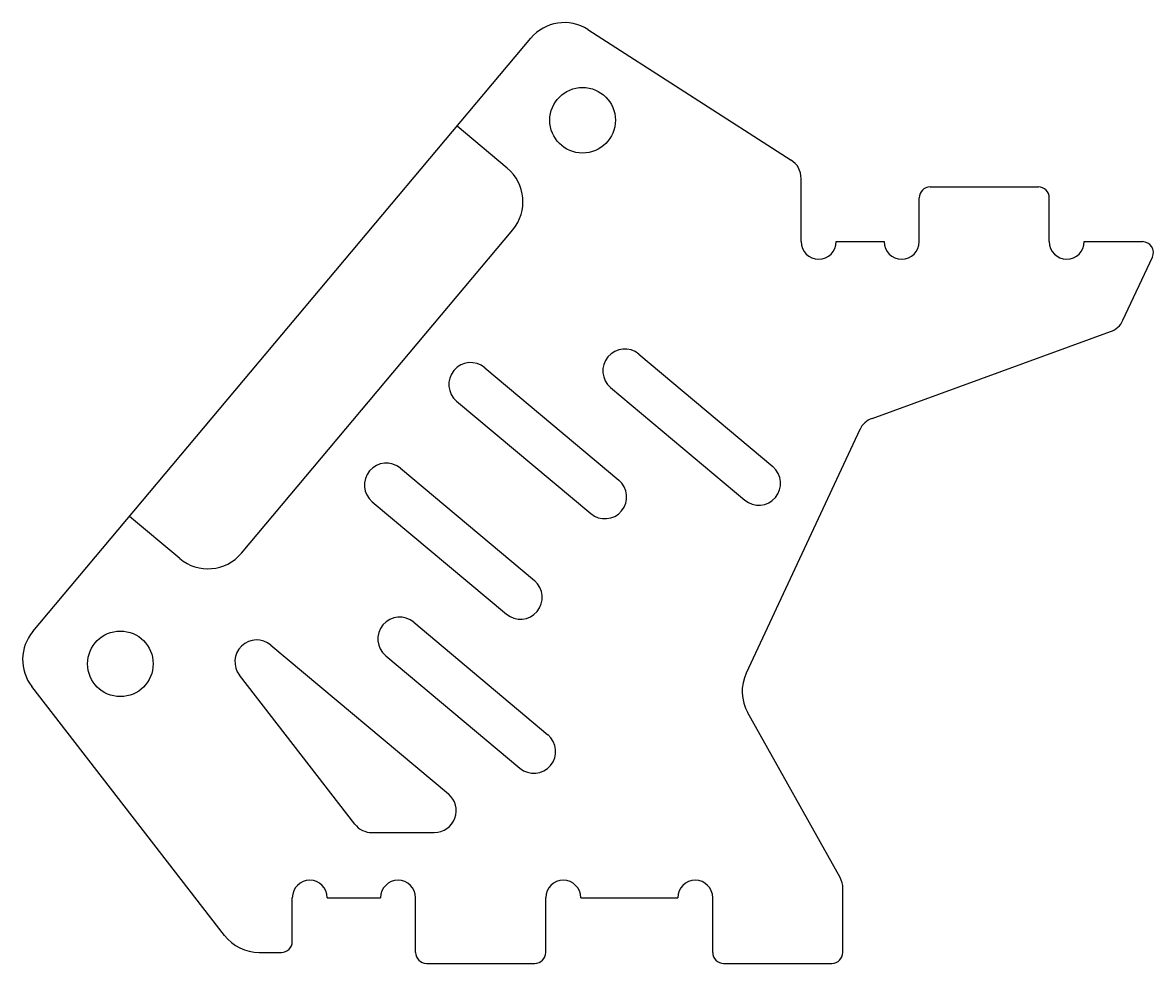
# Model space of a CAD drawing. Header units: millimetres. Extents: x 5 to 56.7, y 5 to 48.
import ezdxf

# ---------------------------------------------------------------- set-up
doc = ezdxf.new("R2010")
doc.units = ezdxf.units.MM
doc.layers.add('CUT', color=7, linetype='Continuous')
doc.layers.add('POCKET', color=7, linetype='Continuous')

msp = doc.modelspace()

# ---------------------------------------------------------------- linework, layer by layer
at = {"layer": 'CUT'}
for p, q in [((30.843, 47.699), (40.132, 41.732)), ((5.468, 20.174), (28.23, 47.301)), ((40.592, 38), (40.592, 40.891)), ((46.487, 40.5), (51.437, 40.5)), ((45.987, 38), (45.987, 40)), ((51.937, 38), (51.937, 40)), ((42.192, 38), (44.387, 38)), ((53.537, 38), (56.196, 38)), ((55.304, 34.405), (56.649, 37.289)), ((43.838, 29.921), (54.74, 33.888)), ((33.169, 32.857), (39.297, 27.714)), ((26.127, 32.238), (32.257, 27.097)), ((31.883, 31.326), (38.011, 26.182)), ((24.842, 30.706), (30.971, 25.564)), ((43.274, 29.404), (38.084, 18.275)), ((22.271, 27.641), (28.401, 22.5)), ((20.986, 26.109), (27.115, 20.968)), ((22.883, 20.6), (29.012, 15.458)), ((16.35, 19.554), (24.464, 12.747)), ((21.598, 19.067), (27.727, 13.926)), ((20.185, 11.369), (14.916, 18.176)), ((14.234, 6.276), (5.418, 17.665)), ((42.372, 8.921), (38.152, 16.452)), ((20.976, 10.981), (23.822, 10.981)), ((42.499, 5.5), (42.499, 8.432)), ((17.33, 6), (17.33, 8)), ((18.93, 8), (21.365, 8)), ((22.965, 5.5), (22.965, 8)), ((28.915, 5.5), (28.915, 8)), ((30.515, 8), (34.949, 8)), ((36.549, 5.5), (36.549, 8)), ((15.816, 5.5), (16.83, 5.5)), ((23.465, 5), (28.415, 5)), ((37.049, 5), (41.999, 5))]:
    msp.add_line(p, q, dxfattribs=at)
for centre in [(30.601, 43.551), (9.468, 18.697)]:
    msp.add_circle(centre, 1.5, dxfattribs=at)
for centre, radius, start, end in [((29.762, 46.016), 2, 57.2859, 140), ((39.592, 40.891), 1, 0, 57.2859), ((46.487, 40), 0.5, 90, 180), ((51.437, 40), 0.5, 0, 90), ((41.392, 38), 0.8, 180, 0), ((45.187, 38), 0.8, 180, 0), ((52.737, 38), 0.8, 180, 0), ((56.196, 37.5), 0.5, 335, 90), ((54.398, 34.827), 1, 289.9935, 335), ((32.526, 32.091), 1, 49.99, 229.99), ((25.485, 31.472), 1, 50.01, 230.01), ((44.18, 28.981), 1, 109.9935, 155), ((21.629, 26.875), 1, 50.01, 230.01), ((38.654, 26.948), 1, 229.99, 49.99), ((31.614, 26.331), 1, 230.01, 50.01), ((27.758, 21.734), 1, 230.01, 50.01), ((22.241, 19.833), 1, 50.01, 230.01), ((7, 18.889), 2, 140, 217.7421), ((15.707, 18.788), 1, 50.01, 217.7421), ((39.897, 17.43), 2, 155, 209.2621), ((28.37, 14.692), 1, 230.01, 50.01), ((23.822, 11.981), 1, 270, 50.01), ((20.976, 11.981), 1, 217.7421, 270), ((18.13, 8), 0.8, 0, 180), ((22.165, 8), 0.8, 0, 180), ((29.715, 8), 0.8, 0, 180), ((35.749, 8), 0.8, 0, 180), ((41.499, 8.432), 1, 0, 29.2621), ((15.816, 7.5), 2, 217.7421, 270), ((16.83, 6), 0.5, 270, 0), ((23.465, 5.5), 0.5, 180, 270), ((28.415, 5.5), 0.5, 270, 0), ((37.049, 5.5), 0.5, 180, 270), ((41.999, 5.5), 0.5, 270, 0)]:
    msp.add_arc(centre, radius, start, end, dxfattribs=at)
at = {"layer": 'POCKET'}
for p, q in [((27.16, 41.358), (24.861, 43.287)), ((15, 23.756), (27.406, 38.541)), ((12.183, 23.509), (9.884, 25.438))]:
    msp.add_line(p, q, dxfattribs=at)
for centre, start, end in [((25.874, 39.826), 320, 50), ((13.468, 25.042), 230, 320)]:
    msp.add_arc(centre, 2, start, end, dxfattribs=at)

doc.saveas('drawing.dxf')
